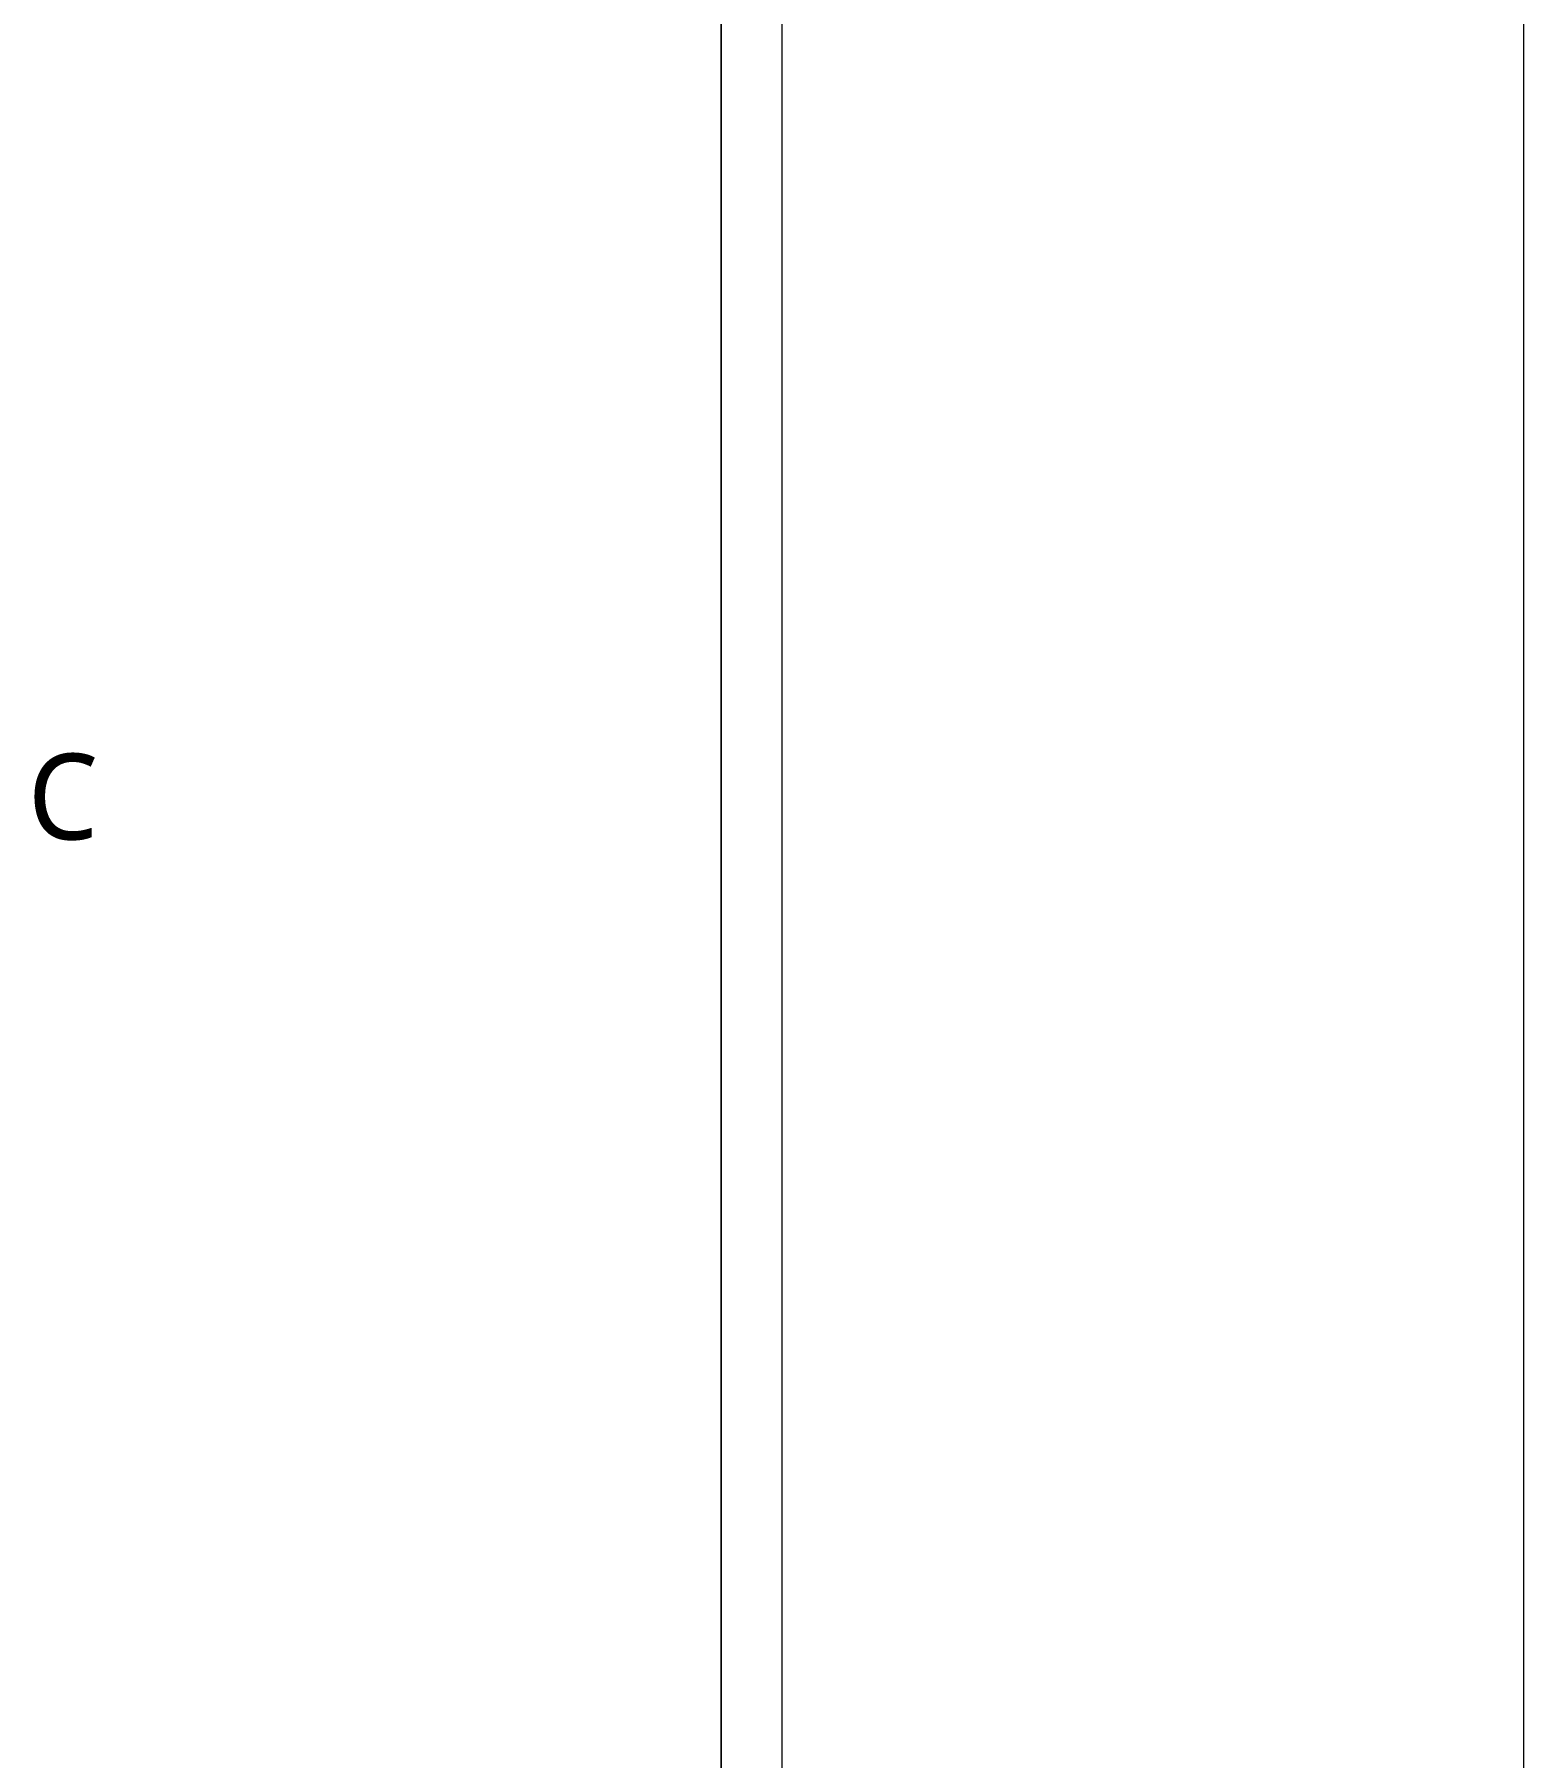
# Model space of a CAD drawing. Header units: millimetres. Extents: x 4229 to 8429, y -1187 to 1783.
# Drawn here: x 8081.9 to 8429, y 209.8 to 611.4 of the extents above; entities that cross this region are included whole.
import ezdxf

# ---------------------------------------------------------------- set-up
doc = ezdxf.new("R2010")
doc.units = ezdxf.units.MM
doc.styles.add('微軟正黑體-20', font='Microsoft JhengHei.ttf', dxfattribs={"height": 20})

msp = doc.modelspace()

# ---------------------------------------------------------------- linework, layer by layer
at = {"lineweight": 5}
for p, q in [((8428.98, 1782.5, 163.19), (8428.98, -1187.5, 163.19)), ((8241.94, 1583.68, 163.19), (8241.94, -795.5, 163.19)), ((8241.94, 1583.68, 326.37), (8241.94, -795.5, 326.37)), ((8241.94, -987.76, 326.37), (8241.94, 1583.68, 326.37))]:
    msp.add_line(p, q, dxfattribs=at)
at = {"color": 4, "lineweight": 5}
msp.add_line((8256.16, -1001.97, 326.37), (8256.16, 1597.9, 326.37), dxfattribs=at)

# ---------------------------------------------------------------- texts
at = {"lineweight": 5, "style": '微軟正黑體-20'}
msp.add_text('C', height=20, dxfattribs=at).set_placement((8080.3, 423.78))

doc.saveas('drawing.dxf')
